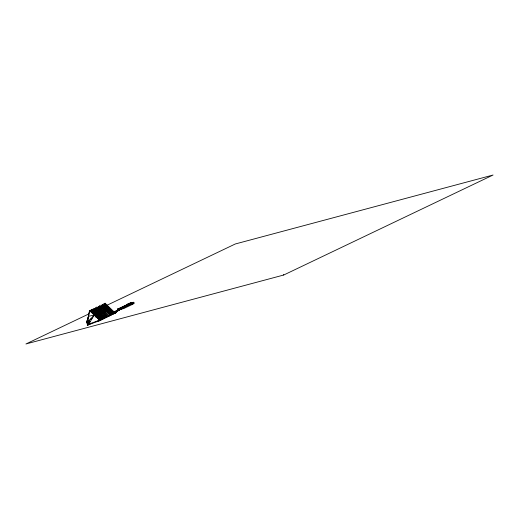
<?xml version="1.0" encoding="UTF-8"?>
<svg xmlns="http://www.w3.org/2000/svg" width="519" height="519" viewBox="0 0 519 519"><rect width="100%" height="100%" fill="white"/><g stroke="black" fill="none" stroke-linecap="round" stroke-linejoin="round"><path stroke-width="0.78" d="M88.619 324.79L87.218 324.92L88.658 324.2L94.276 315.033L88.418 316.318L87.795 321.864L88.833 324.686L88.412 324.862L88.658 324.2L99.726 320.093L89.534 310.634L87.302 321.994M94.069 309.947L94.296 308.364L104.274 317.875L104.449 318.342L103.677 318.549M99.499 307.352L99.726 305.762L110.203 315.15L110.372 315.617L109.107 315.954M88.347 318.128L88.535 316.921M89.534 310.634L88.593 316.558L86.686 322.163L87.724 324.985M91.13 311.342L91.383 309.752L101.575 319.211M92.979 310.459L93.232 308.87L103.424 318.329L103.592 318.796L102.613 319.055M95.107 309.447L95.36 307.851L105.72 317.777L104.734 318.043L95.892 309.305L95.36 307.851M96.657 308.701L96.91 307.112L107.271 317.038L106.285 317.304L97.442 308.565L96.91 307.112M97.922 308.831L98.305 306.444L108.666 316.376L107.68 316.635L98.837 307.903L98.305 306.444M100.9 306.677L101.153 305.081L111.514 315.014L110.534 315.273L101.692 306.541L101.153 305.081M102.172 306.8L102.554 304.413L112.902 314.345L111.935 314.605L103.086 305.873L102.554 304.413M103.768 305.308L104.021 303.719L114.368 313.645L113.395 313.904L104.553 305.172L104.021 303.719M104.806 304.809L105.059 303.219L115.406 313.152L114.44 313.411L105.591 304.672L105.059 303.219M90.196 311.789L90.462 310.193L100.783 319.62L100.952 320.087L99.843 320.379M92.045 310.907L92.311 309.311L102.632 318.737L102.801 319.198L101.685 319.496M88.418 316.318L86.686 322.163L87.795 321.864L94.276 315.033M118.254 309.194L126.513 305.25L131.956 303.557L126.435 305.036L117.45 309.389L120.7 308.033L121.31 308.357L121.102 308.104M118.04 309.311L118.702 309.09L118.929 309.707L118.475 309.927L118.851 309.486M118.222 309.726L113.577 312.01M121.498 307.897L119.824 308.688M121.401 307.923C120.427 307.981 122.276 307.715 121.284 308.202M114.77 312.704L116.347 311.497L115.367 311.51M116.516 311.964C115.568 310.245 117.132 312.295 115.945 312.691L98.921 320.839L98.746 320.359M115.776 312.224L116.12 311.841L116.295 312.308L114.933 312.957L115.945 312.691L115.776 312.224L114.764 312.496L116.12 311.848M88.58 322.234L89.599 321.157M118.306 309.875L118.027 309.155L119.818 308.675L120.038 309.272M120.7 308.033L118.449 309.039M121.187 308.091L120.875 308.481L121.31 308.357L121.05 307.949L121.55 308.039M118.546 310.051L117.839 310.453L121.809 308.928M90.462 310.193L90.994 311.647L93.764 310.323L102.619 319.075M94.296 308.364L94.828 309.817L97.442 308.565M101.692 306.541L105.591 304.672M88.671 314.014L25.95 343.974L283.737 275.012L493.05 175.026L235.263 243.988L106.901 305.302M94.367 312.217L98.967 310.018M101.789 308.675L107.115 306.126M94.043 314.553L94.971 314.112M95.892 313.671L100.491 311.471M103.313 310.128L104.741 309.447M106.136 308.779L108.64 307.579M94.614 315.098L101.062 312.016M103.884 310.673L109.211 308.124L108.873 308.215M96.962 316.013L95.113 316.895L96.015 316.648M98.805 315.13L105.305 312.023M108.127 310.673L109.593 309.979M100.731 316.966L104.41 315.208M110.541 312.276L112.558 311.316M131.982 303.031L131.631 302.558L126.837 304.536L131.742 302.363L131.982 303.031L131.554 303.2L131.372 302.7L131.554 303.2M133.753 302.259L130.237 303.939L132.605 303.304L132.922 304.153L123.794 308.513L117.677 310.148L117.365 309.298L126.493 304.945L133.753 302.259L134.064 303.109L132.306 303.946M126.896 304.679L131.742 302.363M117.93 309.798L118.137 309.421M117.839 309.558L118.76 309.253M128.933 304.316L129.101 303.66L128.933 304.316L129.289 304.179M130.931 302.785L130.95 303.349L131.631 302.558M129.601 304.134L129.99 303.985L129.802 303.485L129.413 303.621L129.601 304.134L129.99 303.985M118.222 309.655L117.696 310.018L119.506 309.551L114.984 312.146M120.616 308.072L118.15 308.98L123.697 307.501L131.956 303.557M117.365 309.298L123.483 307.663L132.605 303.304M119.818 308.675L119.266 308.954L119.675 310.018L115.166 311.815L116.347 311.497M124.463 307.391L131.346 304.102M87.302 325.147L87.717 324.946M87.919 324.991L90.948 323.532M117.463 310.887L118.773 310.258L118.604 309.791L117.768 309.875L118.468 309.395M133.292 303.317L132.416 303.738L133.182 303.531M116.262 311.653L119.675 310.018M94.828 309.817L103.502 318.082L106.116 316.837M99.726 305.762L100.264 307.222L108.938 315.487L111.76 314.138M112.253 313.904L113.226 313.437M121.024 308.338L117.482 309.421L117.878 310.498M121.485 308.052L119.266 308.954M121.193 308.137L120.882 308.234M132.799 303.634L134.064 303.109L132.52 303.524M119 309.849L119.519 309.642M88.833 324.686L99.895 320.554L90.994 311.647M119.772 309.013L120.22 308.857M90.183 319.354L92.032 318.705M120.603 309.253L121.089 309.103M130.95 303.349L131.32 303.206M126.837 304.536L127.719 304.458M131.041 304.471L131.43 304.368M131.145 304.627L132.922 304.153M94.023 315.448L94.568 315.305M121.011 308.455L123.697 307.501M112.292 313.982L113.434 313.697M87.088 322.799L87.906 322.578M87.289 323.331L88.1 323.116M100.764 319.938L101.743 319.678L101.516 319.036L92.843 310.764L92.311 309.311M95.827 321.644L99.901 320.58M87.419 324.829L88.528 324.531M87.218 324.92L88.327 324.622M89.054 320.541L90.144 321.774L89.125 322.85L88.029 321.618M88.541 321.079L89.638 322.312M87.153 320.794L87.51 321.41M87.121 322.552L87.477 323.162M283.562 274.525L283.737 275.012M130.911 302.59L131.119 303.304M129.64 303.524L129.828 304.024M129.575 303.576L129.763 304.089M128.933 303.706L129.101 304.27M123.483 307.663L123.794 308.513M107.881 306.852L108.426 308.338M108.938 315.487L109.113 315.974M103.502 318.082L103.683 318.569M100.77 319.957L91.921 311.205L91.383 309.752M93.232 308.87L93.764 310.323M87.335 322.254L87.893 323.759M87.743 322.15L86.933 322.364L87.484 323.869L88.295 323.648L87.743 322.15"/></g></svg>
